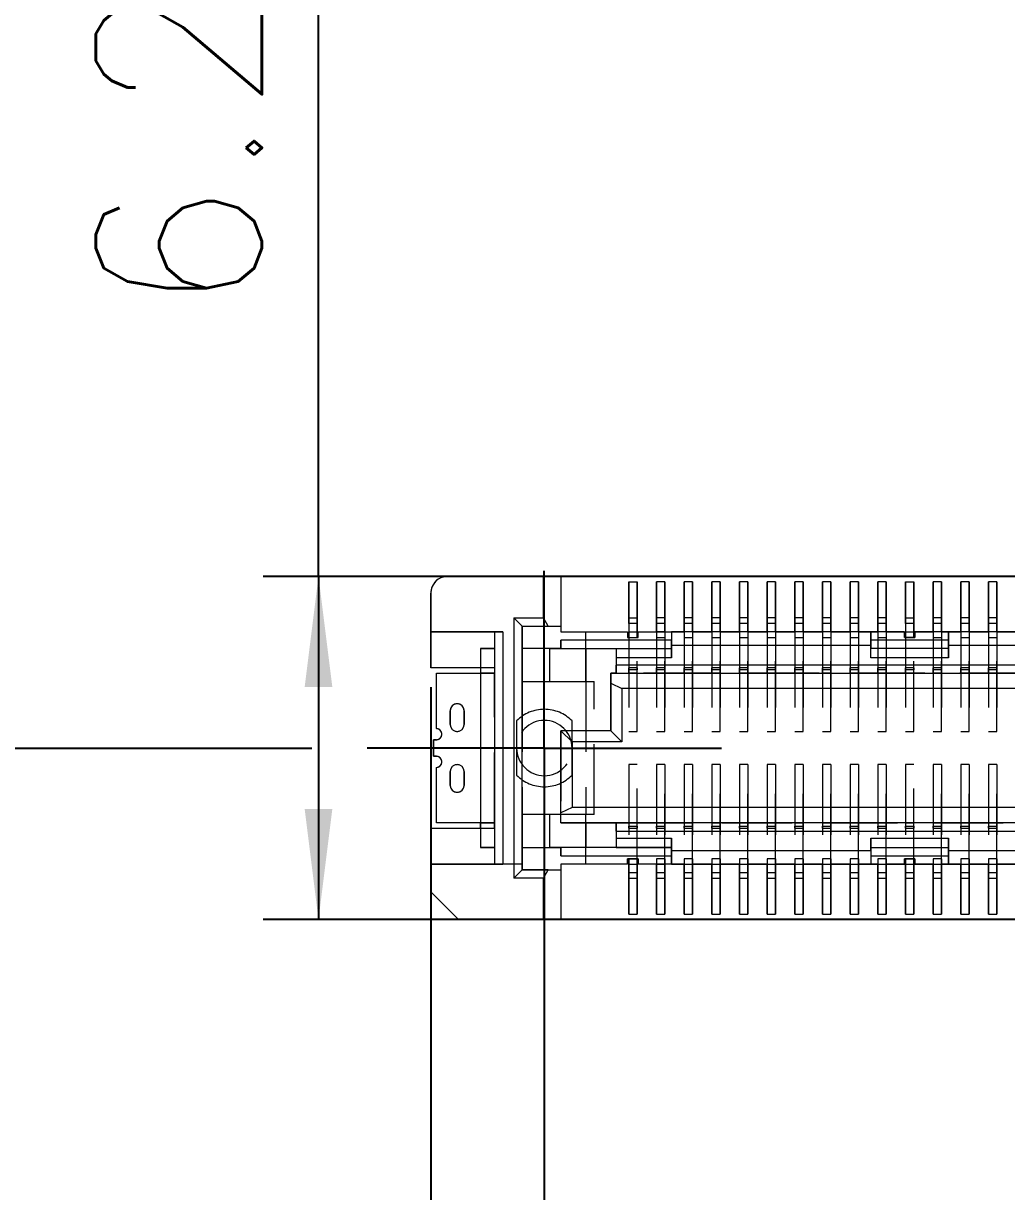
# Model space of a CAD drawing. Header units: millimetres. Extents: x 0 to 403, y 0 to 280.
# Drawn here: x 296.6 to 314.36, y 84.41 to 105.52 of the extents above; entities that cross this region are included whole.
import ezdxf

# ---------------------------------------------------------------- set-up
doc = ezdxf.new("R2010")
doc.units = ezdxf.units.MM
doc.linetypes.add('CENTER', pattern=[10.16, 6.35, -1.27, 1.27, -1.27])
doc.linetypes.add('HIDDEN', pattern=[1.905, 1.27, -0.635])
doc.layers.add('CL', color=2, linetype='CENTER')
doc.layers.add('DIM', color=1, linetype='Continuous')
doc.styles.add('SLDTEXTSTYLE0', font='romans__.ttf', dxfattribs={"width": 0.94})
doc.dimstyles.new('SLDDIMSTYLE1', dxfattribs={"dimtxt": 3, "dimasz": 2, "dimexe": 0, "dimexo": 0.0625, "dimgap": 0.75, "dimtad": 0, "dimtih": 1, "dimtoh": 1, "dimrnd": 1e-09, "dimzin": 12, "dimdsep": 46, "dimtxsty": 'SLDTEXTSTYLE0', "dimblk1": 'NONE', "dimblk2": 'NONE', "dimsah": 1, "dimcen": 0.09, "dimadec": 0, "dimazin": 3, "dimtfac": 1, "dimtofl": 0, "dimtmove": 0, "dimatfit": 3, "dimldrblk": 'NONE', "dimfxl": 1, "dimfrac": 2, "dimtolj": 1, "dimtzin": 12, "dimarcsym": 0})
doc.dimstyles.new('SLDDIMSTYLE7', dxfattribs={"dimtxt": 3, "dimasz": 2, "dimexe": 0, "dimexo": 0.0625, "dimgap": 0.75, "dimtad": 1, "dimrnd": 1e-09, "dimzin": 12, "dimdsep": 46, "dimtxsty": 'SLDTEXTSTYLE0', "dimsah": 1, "dimcen": 0.09, "dimadec": 0, "dimazin": 3, "dimtol": 1, "dimtp": 0.15, "dimtm": 0.15, "dimtfac": 1, "dimtofl": 0, "dimtmove": 0, "dimatfit": 3, "dimfxl": 1, "dimfrac": 2, "dimtolj": 1, "dimarcsym": 0})

# ---------------------------------------------------------------- blocks, each defined once
blk = doc.blocks.new('_D_52')
at = {"layer": 'DIM', "transparency": 16777216}
for p, q in [((249.112, 89.15), (244.112, 89.15)), ((249.112, 89.15), (254.112, 80.429)), ((254.112, 80.429), (302.013, 80.429))]:
    blk.add_line(p, q, dxfattribs=at)
at = {"layer": 'DIM', "transparency": 16777216, "insert": (241.22, 90.742), "char_height": 3, "attachment_point": 1, "style": 'SLDTEXTSTYLE0'}
blk.add_mtext('6', dxfattribs=at)
blk = doc.blocks.new('_NONE')
blk = doc.blocks.new('_D_54')
at = {"layer": 'DIM', "transparency": 16777216}
for p, q in [((249.112, 103.871), (244.112, 103.871)), ((249.112, 103.871), (254.112, 92.429)), ((254.112, 92.429), (301.813, 92.429))]:
    blk.add_line(p, q, dxfattribs=at)
at = {"layer": 'DIM', "transparency": 16777216, "insert": (238.329, 105.462), "char_height": 3, "attachment_point": 1, "style": 'SLDTEXTSTYLE0'}
blk.add_mtext('18', dxfattribs=at)
blk = doc.blocks.new('_D_56')
at = {"layer": 'DIM', "transparency": 16777216}
for p, q in [((303.963, 93.529), (303.963, 66.235)), ((365.763, 93.529), (365.763, 66.235)), ((365.763, 67.235), (303.963, 67.235))]:
    blk.add_line(p, q, dxfattribs=at)
for points in [[(303.963, 67.235), (305.963, 66.985), (305.963, 67.485)], [(365.763, 67.235), (363.763, 67.485), (363.763, 66.985)]]:
    blk.add_solid(points, dxfattribs=at)
at = {"layer": 'DIM', "transparency": 16777216, "char_height": 3, "attachment_point": 1, "style": 'SLDTEXTSTYLE0'}
for s, insert in [('61.80', (319.878, 71.256)), (' ±0.15', (332.924, 71.256))]:
    blk.add_mtext(s, dxfattribs=dict(at, insert=insert))
blk = doc.blocks.new('_D_57')
at = {"layer": 'DIM', "transparency": 16777216}
for p, q in [((301.934, 95.529), (301.934, 127.334)), ((362.731, 95.529), (300.934, 95.529)), ((301.934, 95.529), (301.934, 89.329)), ((362.963, 89.329), (300.934, 89.329))]:
    blk.add_line(p, q, dxfattribs=at)
for points in [[(301.934, 95.529), (301.684, 93.529), (302.184, 93.529)], [(301.934, 89.329), (302.184, 91.329), (301.684, 91.329)]]:
    blk.add_solid(points, dxfattribs=at)
at = {"layer": 'DIM', "transparency": 16777216, "char_height": 3, "attachment_point": 1, "rotation": 90, "style": 'SLDTEXTSTYLE0'}
for s, insert in [(' ±0.15', (297.913, 110.409)), ('6.20', (297.913, 100.255))]:
    blk.add_mtext(s, dxfattribs=dict(at, insert=insert))
blk = doc.blocks.new('SW_CENTERMARKSYMBOL_4')
at = {"layer": 'CL', "color": 0}
for p, q in [((0, 2.5), (0, 3.2)), ((0, 0), (0, 2.5)), ((-2.5, 0), (-3.2, 0)), ((0, 0), (-2.5, 0)), ((0, 0), (0, -2.5)), ((0, 0), (2.5, 0)), ((2.5, 0), (3.2, 0)), ((0, -2.5), (0, -13.008))]:
    blk.add_line(p, q, dxfattribs=at)

msp = doc.modelspace()

# ---------------------------------------------------------------- linework, layer by layer
at = {"color": 7, "linetype": 'Continuous', "lineweight": 0}
for p, q in [((304.263, 95.529), (305.996, 95.529)), ((305.996, 94.779), (305.996, 95.529)), ((305.996, 95.529), (306.313, 95.529)), ((306.313, 95.529), (306.313, 94.629)), ((307.538, 95.429), (307.688, 95.429)), ((307.538, 94.779), (307.538, 95.429)), ((307.688, 94.779), (307.688, 95.429)), ((308.188, 95.429), (308.038, 95.429)), ((308.038, 94.779), (308.038, 95.429)), ((308.188, 94.779), (308.188, 95.429)), ((308.688, 95.429), (308.538, 95.429)), ((308.538, 94.779), (308.538, 95.429)), ((308.688, 94.779), (308.688, 95.429)), ((309.188, 95.429), (309.038, 95.429)), ((309.038, 94.779), (309.038, 95.429)), ((309.188, 94.779), (309.188, 95.429)), ((309.688, 95.429), (309.538, 95.429)), ((309.538, 94.779), (309.538, 95.429)), ((309.688, 94.779), (309.688, 95.429)), ((310.188, 95.429), (310.038, 95.429)), ((310.038, 94.779), (310.038, 95.429)), ((310.188, 94.779), (310.188, 95.429)), ((310.688, 95.429), (310.538, 95.429)), ((310.538, 94.779), (310.538, 95.429)), ((310.688, 94.779), (310.688, 95.429)), ((311.188, 95.429), (311.038, 95.429)), ((311.038, 94.779), (311.038, 95.429)), ((311.188, 94.779), (311.188, 95.429)), ((311.688, 95.429), (311.538, 95.429)), ((311.538, 94.779), (311.538, 95.429)), ((311.688, 94.779), (311.688, 95.429)), ((312.188, 95.429), (312.038, 95.429)), ((312.038, 94.779), (312.038, 95.429)), ((312.188, 94.779), (312.188, 95.429)), ((312.538, 95.429), (312.688, 95.429)), ((312.538, 94.779), (312.538, 95.429)), ((312.688, 94.779), (312.688, 95.429)), ((313.188, 95.429), (313.038, 95.429)), ((313.038, 94.779), (313.038, 95.429)), ((313.188, 94.779), (313.188, 95.429)), ((313.688, 95.429), (313.538, 95.429)), ((313.538, 94.779), (313.538, 95.429)), ((313.688, 94.779), (313.688, 95.429)), ((314.188, 95.429), (314.038, 95.429)), ((314.038, 94.779), (314.038, 95.429)), ((314.188, 94.779), (314.188, 95.429)), ((303.963, 94.529), (303.963, 95.229)), ((305.463, 94.779), (305.996, 94.779)), ((305.463, 94.779), (305.463, 90.079)), ((305.613, 94.629), (305.463, 94.779)), ((305.613, 94.629), (306.082, 94.629)), ((305.613, 90.229), (305.613, 94.629)), ((306.082, 94.629), (305.996, 94.779)), ((306.082, 94.629), (306.313, 94.629)), ((306.313, 94.629), (306.313, 94.529)), ((307.538, 94.779), (307.688, 94.779)), ((307.538, 94.679), (307.538, 94.779)), ((307.688, 94.679), (307.538, 94.679)), ((307.538, 94.679), (307.538, 94.429)), ((307.688, 94.679), (307.688, 94.779)), ((307.688, 94.429), (307.688, 94.679)), ((308.188, 94.779), (308.038, 94.779)), ((308.038, 94.679), (308.038, 94.779)), ((308.188, 94.679), (308.038, 94.679)), ((308.038, 94.529), (308.038, 94.679)), ((308.188, 94.679), (308.188, 94.779)), ((308.188, 94.529), (308.188, 94.679)), ((308.688, 94.779), (308.538, 94.779)), ((308.538, 94.679), (308.538, 94.779)), ((308.688, 94.679), (308.538, 94.679)), ((308.538, 94.529), (308.538, 94.679)), ((308.688, 94.679), (308.688, 94.779)), ((308.688, 94.529), (308.688, 94.679)), ((309.188, 94.779), (309.038, 94.779)), ((309.038, 94.679), (309.038, 94.779)), ((309.188, 94.679), (309.038, 94.679)), ((309.038, 94.529), (309.038, 94.679)), ((309.188, 94.679), (309.188, 94.779)), ((309.188, 94.529), (309.188, 94.679)), ((309.688, 94.779), (309.538, 94.779)), ((309.538, 94.679), (309.538, 94.779)), ((309.688, 94.679), (309.538, 94.679)), ((309.538, 94.529), (309.538, 94.679)), ((309.688, 94.679), (309.688, 94.779)), ((309.688, 94.529), (309.688, 94.679)), ((310.188, 94.779), (310.038, 94.779)), ((310.038, 94.679), (310.038, 94.779)), ((310.188, 94.679), (310.038, 94.679)), ((310.038, 94.529), (310.038, 94.679)), ((310.188, 94.679), (310.188, 94.779)), ((310.188, 94.529), (310.188, 94.679)), ((310.688, 94.779), (310.538, 94.779)), ((310.538, 94.679), (310.538, 94.779)), ((310.688, 94.679), (310.538, 94.679)), ((310.538, 94.529), (310.538, 94.679)), ((310.688, 94.679), (310.688, 94.779)), ((310.688, 94.529), (310.688, 94.679)), ((311.188, 94.779), (311.038, 94.779)), ((311.038, 94.679), (311.038, 94.779)), ((311.188, 94.679), (311.038, 94.679)), ((311.038, 94.529), (311.038, 94.679)), ((311.188, 94.679), (311.188, 94.779)), ((311.188, 94.529), (311.188, 94.679)), ((311.688, 94.779), (311.538, 94.779)), ((311.538, 94.679), (311.538, 94.779)), ((311.688, 94.679), (311.538, 94.679)), ((311.538, 94.529), (311.538, 94.679)), ((311.688, 94.679), (311.688, 94.779)), ((311.688, 94.529), (311.688, 94.679)), ((312.188, 94.779), (312.038, 94.779)), ((312.038, 94.679), (312.038, 94.779)), ((312.188, 94.679), (312.038, 94.679)), ((312.038, 94.529), (312.038, 94.679)), ((312.188, 94.679), (312.188, 94.779)), ((312.188, 94.529), (312.188, 94.679)), ((312.538, 94.779), (312.688, 94.779)), ((312.538, 94.679), (312.538, 94.779)), ((312.688, 94.679), (312.538, 94.679)), ((312.538, 94.679), (312.538, 94.429)), ((312.688, 94.679), (312.688, 94.779)), ((312.688, 94.429), (312.688, 94.679)), ((313.188, 94.779), (313.038, 94.779)), ((313.038, 94.679), (313.038, 94.779)), ((313.188, 94.679), (313.038, 94.679)), ((313.038, 94.529), (313.038, 94.679)), ((313.188, 94.679), (313.188, 94.779)), ((313.188, 94.529), (313.188, 94.679)), ((313.688, 94.779), (313.538, 94.779)), ((313.538, 94.679), (313.538, 94.779)), ((313.688, 94.679), (313.538, 94.679)), ((313.538, 94.529), (313.538, 94.679)), ((313.688, 94.679), (313.688, 94.779)), ((313.688, 94.529), (313.688, 94.679)), ((314.188, 94.779), (314.038, 94.779)), ((314.038, 94.679), (314.038, 94.779)), ((314.188, 94.679), (314.038, 94.679)), ((314.038, 94.529), (314.038, 94.679)), ((314.188, 94.679), (314.188, 94.779)), ((314.188, 94.529), (314.188, 94.679)), ((303.963, 94.529), (305.263, 94.529)), ((303.963, 93.879), (303.963, 94.529)), ((305.113, 94.529), (305.113, 90.329)), ((305.263, 94.529), (305.263, 90.329)), ((306.313, 94.529), (307.518, 94.529)), ((308.313, 94.379), (306.313, 94.379)), ((306.313, 94.379), (306.313, 94.229)), ((307.518, 94.529), (307.518, 94.429)), ((307.518, 94.429), (307.708, 94.429)), ((307.708, 94.429), (307.708, 94.529)), ((307.708, 94.529), (308.313, 94.529)), ((308.313, 94.529), (308.313, 94.379)), ((311.913, 94.529), (308.313, 94.529)), ((308.313, 94.229), (308.313, 94.379)), ((311.913, 94.529), (311.913, 94.379)), ((312.518, 94.529), (311.913, 94.529)), ((313.313, 94.379), (311.913, 94.379)), ((311.913, 94.379), (311.913, 94.229)), ((312.518, 94.429), (312.518, 94.529)), ((312.708, 94.429), (312.518, 94.429)), ((313.313, 94.529), (312.708, 94.529)), ((312.708, 94.529), (312.708, 94.429)), ((313.313, 94.379), (313.313, 94.529)), ((316.913, 94.529), (313.313, 94.529)), ((313.313, 94.229), (313.313, 94.379)), ((304.863, 94.229), (305.113, 94.229)), ((304.863, 94.229), (304.863, 90.629)), ((306.313, 94.229), (305.613, 94.229)), ((306.113, 93.629), (306.113, 94.229)), ((306.313, 94.229), (308.313, 94.229)), ((306.763, 94.229), (306.763, 92.739)), ((307.313, 94.229), (307.313, 94.059)), ((311.913, 94.279), (308.313, 94.279)), ((308.313, 94.059), (308.313, 94.229)), ((313.313, 94.229), (311.913, 94.229)), ((311.913, 94.059), (311.913, 94.229)), ((316.913, 94.279), (313.313, 94.279)), ((313.313, 94.059), (313.313, 94.229)), ((308.313, 94.059), (307.313, 94.059)), ((307.313, 94.059), (307.313, 93.929)), ((313.313, 94.059), (311.913, 94.059)), ((304.863, 93.879), (303.963, 93.879)), ((304.063, 92.779), (304.063, 93.779)), ((304.063, 93.779), (304.863, 93.779)), ((307.213, 93.779), (307.213, 93.603)), ((307.213, 93.779), (362.513, 93.779)), ((362.413, 93.929), (307.313, 93.929)), ((307.313, 93.929), (307.313, 93.779)), ((307.688, 93.877), (307.538, 93.877)), ((307.538, 93.841), (307.538, 93.877)), ((307.538, 93.779), (307.538, 93.841)), ((307.688, 93.841), (307.538, 93.841)), ((307.688, 93.877), (307.688, 93.841)), ((307.688, 93.779), (307.688, 93.841)), ((308.188, 93.877), (308.038, 93.877)), ((308.038, 93.841), (308.038, 93.877)), ((308.038, 93.779), (308.038, 93.841)), ((308.188, 93.841), (308.038, 93.841)), ((308.188, 93.877), (308.188, 93.841)), ((308.188, 93.779), (308.188, 93.841)), ((308.688, 93.877), (308.538, 93.877)), ((308.538, 93.841), (308.538, 93.877)), ((308.538, 93.779), (308.538, 93.841)), ((308.688, 93.841), (308.538, 93.841)), ((308.688, 93.877), (308.688, 93.841)), ((308.688, 93.779), (308.688, 93.841)), ((309.188, 93.877), (309.038, 93.877)), ((309.038, 93.841), (309.038, 93.877)), ((309.038, 93.779), (309.038, 93.841)), ((309.188, 93.841), (309.038, 93.841)), ((309.188, 93.877), (309.188, 93.841)), ((309.188, 93.779), (309.188, 93.841)), ((309.688, 93.877), (309.538, 93.877)), ((309.538, 93.841), (309.538, 93.877)), ((309.538, 93.779), (309.538, 93.841)), ((309.688, 93.841), (309.538, 93.841)), ((309.688, 93.877), (309.688, 93.841)), ((309.688, 93.779), (309.688, 93.841)), ((310.188, 93.877), (310.038, 93.877)), ((310.038, 93.841), (310.038, 93.877)), ((310.038, 93.779), (310.038, 93.841)), ((310.188, 93.841), (310.038, 93.841)), ((310.188, 93.877), (310.188, 93.841)), ((310.188, 93.779), (310.188, 93.841)), ((310.688, 93.877), (310.538, 93.877)), ((310.538, 93.841), (310.538, 93.877)), ((310.538, 93.779), (310.538, 93.841)), ((310.688, 93.841), (310.538, 93.841)), ((310.688, 93.877), (310.688, 93.841)), ((310.688, 93.779), (310.688, 93.841)), ((311.188, 93.877), (311.038, 93.877)), ((311.038, 93.841), (311.038, 93.877)), ((311.038, 93.779), (311.038, 93.841)), ((311.188, 93.841), (311.038, 93.841)), ((311.188, 93.877), (311.188, 93.841)), ((311.188, 93.779), (311.188, 93.841)), ((311.688, 93.877), (311.538, 93.877)), ((311.538, 93.841), (311.538, 93.877)), ((311.538, 93.779), (311.538, 93.841)), ((311.688, 93.841), (311.538, 93.841)), ((311.688, 93.877), (311.688, 93.841)), ((311.688, 93.779), (311.688, 93.841)), ((312.188, 93.877), (312.038, 93.877)), ((312.038, 93.841), (312.038, 93.877)), ((312.038, 93.779), (312.038, 93.841)), ((312.188, 93.841), (312.038, 93.841)), ((312.188, 93.877), (312.188, 93.841)), ((312.188, 93.779), (312.188, 93.841)), ((312.688, 93.877), (312.538, 93.877)), ((312.538, 93.841), (312.538, 93.877)), ((312.538, 93.779), (312.538, 93.841)), ((312.688, 93.841), (312.538, 93.841)), ((312.688, 93.877), (312.688, 93.841)), ((312.688, 93.779), (312.688, 93.841)), ((313.188, 93.877), (313.038, 93.877)), ((313.038, 93.841), (313.038, 93.877)), ((313.038, 93.779), (313.038, 93.841)), ((313.188, 93.841), (313.038, 93.841)), ((313.188, 93.877), (313.188, 93.841)), ((313.188, 93.779), (313.188, 93.841)), ((313.688, 93.877), (313.538, 93.877)), ((313.538, 93.841), (313.538, 93.877)), ((313.538, 93.779), (313.538, 93.841)), ((313.688, 93.841), (313.538, 93.841)), ((313.688, 93.877), (313.688, 93.841)), ((313.688, 93.779), (313.688, 93.841)), ((314.188, 93.877), (314.038, 93.877)), ((314.038, 93.841), (314.038, 93.877)), ((314.038, 93.779), (314.038, 93.841)), ((314.188, 93.841), (314.038, 93.841)), ((314.188, 93.877), (314.188, 93.841)), ((314.188, 93.779), (314.188, 93.841)), ((305.613, 93.629), (306.113, 93.629)), ((307.213, 93.603), (307.413, 93.505)), ((307.213, 93.603), (307.213, 92.739)), ((307.413, 93.505), (307.413, 92.539)), ((362.313, 93.505), (307.413, 93.505)), ((304.313, 93.104), (304.313, 92.854)), ((304.563, 92.854), (304.563, 93.104)), ((306.313, 92.739), (306.513, 92.539)), ((307.213, 92.739), (306.313, 92.739)), ((306.313, 91.256), (306.313, 92.739)), ((307.413, 92.539), (307.213, 92.739)), ((304.013, 92.279), (304.013, 92.579)), ((304.013, 92.579), (304.063, 92.579)), ((306.513, 92.539), (306.513, 91.354)), ((307.413, 92.539), (306.513, 92.539)), ((304.063, 92.279), (304.013, 92.279)), ((304.063, 91.079), (304.063, 92.079)), ((304.313, 92.004), (304.313, 91.754)), ((304.563, 91.754), (304.563, 92.004)), ((306.113, 91.229), (305.613, 91.229)), ((306.113, 90.629), (306.113, 91.229)), ((306.513, 91.354), (306.313, 91.256)), ((306.313, 91.079), (306.313, 91.256)), ((363.213, 91.354), (306.513, 91.354)), ((304.863, 91.079), (304.063, 91.079)), ((363.413, 91.079), (306.313, 91.079)), ((306.763, 91.079), (306.763, 90.629)), ((307.313, 91.079), (307.313, 90.929)), ((307.538, 91.079), (307.538, 91.018)), ((307.538, 91.018), (307.688, 91.018)), ((307.538, 90.981), (307.538, 91.018)), ((307.538, 90.981), (307.688, 90.981)), ((307.688, 91.018), (307.688, 91.079)), ((307.688, 91.018), (307.688, 90.981)), ((308.038, 91.079), (308.038, 91.018)), ((308.038, 91.018), (308.188, 91.018)), ((308.038, 90.981), (308.038, 91.018)), ((308.038, 90.981), (308.188, 90.981)), ((308.188, 91.018), (308.188, 91.079)), ((308.188, 91.018), (308.188, 90.981)), ((308.538, 91.079), (308.538, 91.018)), ((308.538, 91.018), (308.688, 91.018)), ((308.538, 90.981), (308.538, 91.018)), ((308.538, 90.981), (308.688, 90.981)), ((308.688, 91.018), (308.688, 91.079)), ((308.688, 91.018), (308.688, 90.981)), ((309.038, 91.079), (309.038, 91.018)), ((309.038, 91.018), (309.188, 91.018)), ((309.038, 90.981), (309.038, 91.018)), ((309.038, 90.981), (309.188, 90.981)), ((309.188, 91.018), (309.188, 91.079)), ((309.188, 91.018), (309.188, 90.981)), ((309.538, 91.079), (309.538, 91.018)), ((309.538, 91.018), (309.688, 91.018)), ((309.538, 90.981), (309.538, 91.018)), ((309.538, 90.981), (309.688, 90.981)), ((309.688, 91.018), (309.688, 91.079)), ((309.688, 91.018), (309.688, 90.981)), ((310.038, 91.079), (310.038, 91.018)), ((310.038, 91.018), (310.188, 91.018)), ((310.038, 90.981), (310.038, 91.018)), ((310.038, 90.981), (310.188, 90.981)), ((310.188, 91.018), (310.188, 91.079)), ((310.188, 91.018), (310.188, 90.981)), ((310.538, 91.079), (310.538, 91.018)), ((310.538, 91.018), (310.688, 91.018)), ((310.538, 90.981), (310.538, 91.018)), ((310.538, 90.981), (310.688, 90.981)), ((310.688, 91.018), (310.688, 91.079)), ((310.688, 91.018), (310.688, 90.981)), ((311.038, 91.079), (311.038, 91.018)), ((311.038, 91.018), (311.188, 91.018)), ((311.038, 90.981), (311.038, 91.018)), ((311.038, 90.981), (311.188, 90.981)), ((311.188, 91.018), (311.188, 91.079)), ((311.188, 91.018), (311.188, 90.981)), ((311.538, 91.079), (311.538, 91.018)), ((311.538, 91.018), (311.688, 91.018)), ((311.538, 90.981), (311.538, 91.018)), ((311.538, 90.981), (311.688, 90.981)), ((311.688, 91.018), (311.688, 91.079)), ((311.688, 91.018), (311.688, 90.981)), ((312.038, 91.079), (312.038, 91.018)), ((312.038, 91.018), (312.188, 91.018)), ((312.038, 90.981), (312.038, 91.018)), ((312.038, 90.981), (312.188, 90.981)), ((312.188, 91.018), (312.188, 91.079)), ((312.188, 91.018), (312.188, 90.981)), ((312.538, 91.079), (312.538, 91.018)), ((312.538, 91.018), (312.688, 91.018)), ((312.538, 90.981), (312.538, 91.018)), ((312.538, 90.981), (312.688, 90.981)), ((312.688, 91.018), (312.688, 91.079)), ((312.688, 91.018), (312.688, 90.981)), ((313.038, 91.079), (313.038, 91.018)), ((313.038, 91.018), (313.188, 91.018)), ((313.038, 90.981), (313.038, 91.018)), ((313.038, 90.981), (313.188, 90.981)), ((313.188, 91.018), (313.188, 91.079)), ((313.188, 91.018), (313.188, 90.981)), ((313.538, 91.079), (313.538, 91.018)), ((313.538, 91.018), (313.688, 91.018)), ((313.538, 90.981), (313.538, 91.018)), ((313.538, 90.981), (313.688, 90.981)), ((313.688, 91.018), (313.688, 91.079)), ((313.688, 91.018), (313.688, 90.981)), ((314.038, 91.079), (314.038, 91.018)), ((314.038, 91.018), (314.188, 91.018)), ((314.038, 90.981), (314.038, 91.018)), ((314.038, 90.981), (314.188, 90.981)), ((314.188, 91.018), (314.188, 91.079)), ((314.188, 91.018), (314.188, 90.981)), ((303.963, 90.979), (304.863, 90.979)), ((303.963, 90.329), (303.963, 90.979)), ((307.313, 90.929), (362.413, 90.929)), ((307.313, 90.929), (307.313, 90.799)), ((307.313, 90.799), (308.313, 90.799)), ((307.313, 90.799), (307.313, 90.629)), ((308.313, 90.629), (308.313, 90.799)), ((311.913, 90.799), (313.313, 90.799)), ((311.913, 90.799), (311.913, 90.629)), ((313.313, 90.629), (313.313, 90.799)), ((305.113, 90.629), (304.863, 90.629)), ((305.613, 90.629), (306.313, 90.629)), ((306.313, 90.629), (306.313, 90.479)), ((308.313, 90.629), (306.313, 90.629)), ((308.313, 90.479), (308.313, 90.629)), ((308.313, 90.579), (311.913, 90.579)), ((311.913, 90.629), (313.313, 90.629)), ((311.913, 90.629), (311.913, 90.479)), ((313.313, 90.479), (313.313, 90.629)), ((313.313, 90.579), (316.913, 90.579)), ((306.313, 90.479), (308.313, 90.479)), ((307.518, 90.429), (307.708, 90.429)), ((307.518, 90.329), (307.518, 90.429)), ((307.538, 90.179), (307.538, 90.429)), ((307.688, 90.179), (307.688, 90.429)), ((307.708, 90.429), (307.708, 90.329)), ((308.313, 90.329), (308.313, 90.479)), ((311.913, 90.479), (313.313, 90.479)), ((311.913, 90.479), (311.913, 90.329)), ((312.518, 90.429), (312.708, 90.429)), ((312.518, 90.329), (312.518, 90.429)), ((312.538, 90.179), (312.538, 90.429)), ((312.688, 90.179), (312.688, 90.429)), ((312.708, 90.429), (312.708, 90.329)), ((313.313, 90.329), (313.313, 90.479)), ((303.963, 89.829), (303.963, 90.329)), ((305.263, 90.329), (303.963, 90.329)), ((305.463, 90.079), (305.613, 90.229)), ((306.082, 90.229), (305.613, 90.229)), ((305.996, 90.079), (306.082, 90.229)), ((306.082, 90.229), (306.313, 90.229)), ((307.518, 90.329), (306.313, 90.329)), ((306.313, 90.329), (306.313, 90.229)), ((306.313, 90.229), (306.313, 89.329)), ((307.538, 90.179), (307.688, 90.179)), ((307.538, 90.079), (307.538, 90.179)), ((307.688, 90.079), (307.688, 90.179)), ((308.313, 90.329), (307.708, 90.329)), ((308.038, 90.179), (308.038, 90.329)), ((308.038, 90.179), (308.188, 90.179)), ((308.038, 90.079), (308.038, 90.179)), ((308.188, 90.179), (308.188, 90.329)), ((308.188, 90.079), (308.188, 90.179)), ((308.313, 90.329), (311.913, 90.329)), ((308.538, 90.179), (308.538, 90.329)), ((308.538, 90.179), (308.688, 90.179)), ((308.538, 90.079), (308.538, 90.179)), ((308.688, 90.179), (308.688, 90.329)), ((308.688, 90.079), (308.688, 90.179)), ((309.038, 90.179), (309.038, 90.329)), ((309.038, 90.179), (309.188, 90.179)), ((309.038, 90.079), (309.038, 90.179)), ((309.188, 90.179), (309.188, 90.329)), ((309.188, 90.079), (309.188, 90.179)), ((309.538, 90.179), (309.538, 90.329)), ((309.538, 90.179), (309.688, 90.179)), ((309.538, 90.079), (309.538, 90.179)), ((309.688, 90.179), (309.688, 90.329)), ((309.688, 90.079), (309.688, 90.179)), ((310.038, 90.179), (310.038, 90.329)), ((310.038, 90.179), (310.188, 90.179)), ((310.038, 90.079), (310.038, 90.179)), ((310.188, 90.179), (310.188, 90.329)), ((310.188, 90.079), (310.188, 90.179)), ((310.538, 90.179), (310.538, 90.329)), ((310.538, 90.179), (310.688, 90.179)), ((310.538, 90.079), (310.538, 90.179)), ((310.688, 90.179), (310.688, 90.329)), ((310.688, 90.079), (310.688, 90.179)), ((311.038, 90.179), (311.038, 90.329)), ((311.038, 90.179), (311.188, 90.179)), ((311.038, 90.079), (311.038, 90.179)), ((311.188, 90.179), (311.188, 90.329)), ((311.188, 90.079), (311.188, 90.179)), ((311.538, 90.179), (311.538, 90.329)), ((311.538, 90.179), (311.688, 90.179)), ((311.538, 90.079), (311.538, 90.179)), ((311.688, 90.179), (311.688, 90.329)), ((311.688, 90.079), (311.688, 90.179)), ((311.913, 90.329), (312.518, 90.329)), ((312.038, 90.179), (312.038, 90.329)), ((312.038, 90.179), (312.188, 90.179)), ((312.038, 90.079), (312.038, 90.179)), ((312.188, 90.179), (312.188, 90.329)), ((312.188, 90.079), (312.188, 90.179)), ((312.538, 90.179), (312.688, 90.179)), ((312.538, 90.079), (312.538, 90.179)), ((312.688, 90.079), (312.688, 90.179)), ((312.708, 90.329), (313.313, 90.329)), ((313.038, 90.179), (313.038, 90.329)), ((313.038, 90.179), (313.188, 90.179)), ((313.038, 90.079), (313.038, 90.179)), ((313.188, 90.179), (313.188, 90.329)), ((313.188, 90.079), (313.188, 90.179)), ((313.313, 90.329), (316.913, 90.329)), ((313.538, 90.179), (313.538, 90.329)), ((313.538, 90.179), (313.688, 90.179)), ((313.538, 90.079), (313.538, 90.179)), ((313.688, 90.179), (313.688, 90.329)), ((313.688, 90.079), (313.688, 90.179)), ((314.038, 90.179), (314.038, 90.329)), ((314.038, 90.179), (314.188, 90.179)), ((314.038, 90.079), (314.038, 90.179)), ((314.188, 90.179), (314.188, 90.329)), ((314.188, 90.079), (314.188, 90.179)), ((305.996, 90.079), (305.463, 90.079)), ((305.996, 89.329), (305.996, 90.079)), ((307.538, 90.079), (307.688, 90.079)), ((307.538, 89.429), (307.538, 90.079)), ((307.688, 89.429), (307.688, 90.079)), ((308.038, 90.079), (308.188, 90.079)), ((308.038, 89.429), (308.038, 90.079)), ((308.188, 89.429), (308.188, 90.079)), ((308.538, 90.079), (308.688, 90.079)), ((308.538, 89.429), (308.538, 90.079)), ((308.688, 89.429), (308.688, 90.079)), ((309.038, 90.079), (309.188, 90.079)), ((309.038, 89.429), (309.038, 90.079)), ((309.188, 89.429), (309.188, 90.079)), ((309.538, 90.079), (309.688, 90.079)), ((309.538, 89.429), (309.538, 90.079)), ((309.688, 89.429), (309.688, 90.079)), ((310.038, 90.079), (310.188, 90.079)), ((310.038, 89.429), (310.038, 90.079)), ((310.188, 89.429), (310.188, 90.079)), ((310.538, 90.079), (310.688, 90.079)), ((310.538, 89.429), (310.538, 90.079)), ((310.688, 89.429), (310.688, 90.079)), ((311.038, 90.079), (311.188, 90.079)), ((311.038, 89.429), (311.038, 90.079)), ((311.188, 89.429), (311.188, 90.079)), ((311.538, 90.079), (311.688, 90.079)), ((311.538, 89.429), (311.538, 90.079)), ((311.688, 89.429), (311.688, 90.079)), ((312.038, 90.079), (312.188, 90.079)), ((312.038, 89.429), (312.038, 90.079)), ((312.188, 89.429), (312.188, 90.079)), ((312.538, 90.079), (312.688, 90.079)), ((312.538, 89.429), (312.538, 90.079)), ((312.688, 89.429), (312.688, 90.079)), ((313.038, 90.079), (313.188, 90.079)), ((313.038, 89.429), (313.038, 90.079)), ((313.188, 89.429), (313.188, 90.079)), ((313.538, 90.079), (313.688, 90.079)), ((313.538, 89.429), (313.538, 90.079)), ((313.688, 89.429), (313.688, 90.079)), ((314.038, 90.079), (314.188, 90.079)), ((314.038, 89.429), (314.038, 90.079)), ((314.188, 89.429), (314.188, 90.079)), ((304.463, 89.329), (303.963, 89.829)), ((305.996, 89.329), (304.463, 89.329)), ((306.313, 89.329), (305.996, 89.329)), ((307.538, 89.429), (307.688, 89.429)), ((308.038, 89.429), (308.188, 89.429)), ((308.538, 89.429), (308.688, 89.429)), ((309.038, 89.429), (309.188, 89.429)), ((309.538, 89.429), (309.688, 89.429)), ((310.038, 89.429), (310.188, 89.429)), ((310.538, 89.429), (310.688, 89.429)), ((311.038, 89.429), (311.188, 89.429)), ((311.538, 89.429), (311.688, 89.429)), ((312.038, 89.429), (312.188, 89.429)), ((312.538, 89.429), (312.688, 89.429)), ((313.038, 89.429), (313.188, 89.429)), ((313.538, 89.429), (313.688, 89.429)), ((314.038, 89.429), (314.188, 89.429))]:
    msp.add_line(p, q, dxfattribs=at)
at = {"color": 7, "linetype": 'HIDDEN', "lineweight": 0}
for p, q in [((304.263, 95.529), (306.313, 95.529)), ((306.313, 95.529), (306.313, 94.529)), ((307.538, 95.429), (307.688, 95.429)), ((307.538, 95.429), (307.538, 94.529)), ((307.688, 95.429), (307.688, 94.529)), ((308.188, 95.429), (308.038, 95.429)), ((308.038, 95.429), (308.038, 94.529)), ((308.188, 95.429), (308.188, 94.529)), ((308.688, 95.429), (308.538, 95.429)), ((308.538, 95.429), (308.538, 94.529)), ((308.688, 95.429), (308.688, 94.529)), ((309.188, 95.429), (309.038, 95.429)), ((309.038, 95.429), (309.038, 94.529)), ((309.188, 95.429), (309.188, 94.529)), ((309.688, 95.429), (309.538, 95.429)), ((309.538, 95.429), (309.538, 94.529)), ((309.688, 95.429), (309.688, 94.529)), ((310.188, 95.429), (310.038, 95.429)), ((310.038, 95.429), (310.038, 94.529)), ((310.188, 95.429), (310.188, 94.529)), ((310.688, 95.429), (310.538, 95.429)), ((310.538, 95.429), (310.538, 94.529)), ((310.688, 95.429), (310.688, 94.529)), ((311.188, 95.429), (311.038, 95.429)), ((311.038, 95.429), (311.038, 94.529)), ((311.188, 95.429), (311.188, 94.529)), ((311.688, 95.429), (311.538, 95.429)), ((311.538, 95.429), (311.538, 94.529)), ((311.688, 95.429), (311.688, 94.529)), ((312.188, 95.429), (312.038, 95.429)), ((312.038, 95.429), (312.038, 94.529)), ((312.188, 95.429), (312.188, 94.529)), ((312.538, 95.429), (312.688, 95.429)), ((312.538, 95.429), (312.538, 94.529)), ((312.688, 95.429), (312.688, 94.529)), ((313.188, 95.429), (313.038, 95.429)), ((313.038, 95.429), (313.038, 94.529)), ((313.188, 95.429), (313.188, 94.529)), ((313.688, 95.429), (313.538, 95.429)), ((313.538, 95.429), (313.538, 94.529)), ((313.688, 95.429), (313.688, 94.529)), ((314.188, 95.429), (314.038, 95.429)), ((314.038, 95.429), (314.038, 94.529)), ((314.188, 95.429), (314.188, 94.529)), ((303.963, 95.229), (303.963, 94.529)), ((305.613, 94.629), (306.313, 94.629)), ((305.613, 94.629), (305.613, 94.229)), ((307.688, 94.679), (307.538, 94.679)), ((312.688, 94.679), (312.538, 94.679)), ((305.113, 94.529), (303.963, 94.529)), ((303.963, 94.529), (303.963, 93.879)), ((303.963, 94.529), (305.613, 94.529)), ((305.263, 94.529), (305.113, 94.529)), ((305.113, 94.529), (305.113, 94.229)), ((305.613, 94.529), (305.613, 94.229)), ((306.313, 94.529), (306.763, 94.529)), ((306.313, 94.229), (306.313, 94.379)), ((306.763, 93.629), (306.763, 94.529)), ((306.763, 94.529), (307.518, 94.529)), ((307.518, 94.529), (307.518, 94.429)), ((307.518, 94.429), (307.538, 94.429)), ((307.538, 94.529), (307.538, 94.429)), ((307.538, 94.529), (307.688, 94.529)), ((307.538, 94.429), (307.688, 94.429)), ((307.538, 94.429), (307.538, 92.729)), ((307.688, 94.529), (307.688, 94.429)), ((307.688, 92.729), (307.688, 94.429)), ((307.688, 94.429), (307.708, 94.429)), ((307.708, 94.429), (307.708, 94.529)), ((307.708, 94.529), (308.038, 94.529)), ((308.188, 94.529), (308.038, 94.529)), ((308.038, 94.529), (308.038, 92.729)), ((308.038, 94.529), (308.038, 94.429)), ((308.038, 94.429), (308.038, 92.729)), ((308.038, 94.429), (308.188, 94.429)), ((308.188, 92.729), (308.188, 94.529)), ((308.188, 94.529), (308.538, 94.529)), ((308.188, 94.529), (308.188, 94.429)), ((308.188, 94.429), (308.188, 92.729)), ((308.313, 94.529), (308.313, 94.279)), ((308.688, 94.529), (308.538, 94.529)), ((308.538, 94.529), (308.538, 92.729)), ((308.538, 94.529), (308.538, 94.429)), ((308.538, 94.429), (308.538, 92.729)), ((308.538, 94.429), (308.688, 94.429)), ((308.688, 92.729), (308.688, 94.529)), ((308.688, 94.529), (309.038, 94.529)), ((308.688, 94.529), (308.688, 94.429)), ((308.688, 94.429), (308.688, 92.729)), ((309.188, 94.529), (309.038, 94.529)), ((309.038, 94.529), (309.038, 92.729)), ((309.038, 94.529), (309.038, 94.429)), ((309.038, 94.429), (309.038, 92.729)), ((309.038, 94.429), (309.188, 94.429)), ((309.188, 92.729), (309.188, 94.529)), ((309.188, 94.529), (309.538, 94.529)), ((309.188, 94.529), (309.188, 94.429)), ((309.188, 94.429), (309.188, 92.729)), ((309.688, 94.529), (309.538, 94.529)), ((309.538, 94.529), (309.538, 92.729)), ((309.538, 94.529), (309.538, 94.429)), ((309.538, 94.429), (309.538, 92.729)), ((309.538, 94.429), (309.688, 94.429)), ((309.688, 92.729), (309.688, 94.529)), ((309.688, 94.529), (310.038, 94.529)), ((309.688, 94.529), (309.688, 94.429)), ((309.688, 94.429), (309.688, 92.729)), ((310.188, 94.529), (310.038, 94.529)), ((310.038, 94.529), (310.038, 92.729)), ((310.038, 94.529), (310.038, 94.429)), ((310.038, 94.429), (310.038, 92.729)), ((310.038, 94.429), (310.188, 94.429)), ((310.188, 92.729), (310.188, 94.529)), ((310.188, 94.529), (310.538, 94.529)), ((310.188, 94.529), (310.188, 94.429)), ((310.188, 94.429), (310.188, 92.729)), ((310.688, 94.529), (310.538, 94.529)), ((310.538, 94.529), (310.538, 92.729)), ((310.538, 94.529), (310.538, 94.429)), ((310.538, 94.429), (310.538, 92.729)), ((310.538, 94.429), (310.688, 94.429)), ((310.688, 92.729), (310.688, 94.529)), ((310.688, 94.529), (311.038, 94.529)), ((310.688, 94.529), (310.688, 94.429)), ((310.688, 94.429), (310.688, 92.729)), ((311.188, 94.529), (311.038, 94.529)), ((311.038, 94.529), (311.038, 92.729)), ((311.038, 94.529), (311.038, 94.429)), ((311.038, 94.429), (311.038, 92.729)), ((311.038, 94.429), (311.188, 94.429)), ((311.188, 92.729), (311.188, 94.529)), ((311.188, 94.529), (311.538, 94.529)), ((311.188, 94.529), (311.188, 94.429)), ((311.188, 94.429), (311.188, 92.729)), ((311.688, 94.529), (311.538, 94.529)), ((311.538, 94.529), (311.538, 92.729)), ((311.538, 94.529), (311.538, 94.429)), ((311.538, 94.429), (311.538, 92.729)), ((311.538, 94.429), (311.688, 94.429)), ((311.688, 92.729), (311.688, 94.529)), ((311.688, 94.529), (312.038, 94.529)), ((311.688, 94.529), (311.688, 94.429)), ((311.688, 94.429), (311.688, 92.729)), ((311.913, 94.279), (311.913, 94.529)), ((312.188, 94.529), (312.038, 94.529)), ((312.038, 94.529), (312.038, 92.729)), ((312.038, 94.529), (312.038, 94.429)), ((312.038, 94.429), (312.038, 92.729)), ((312.038, 94.429), (312.188, 94.429)), ((312.188, 92.729), (312.188, 94.529)), ((312.188, 94.529), (312.518, 94.529)), ((312.188, 94.529), (312.188, 94.429)), ((312.188, 94.429), (312.188, 92.729)), ((312.518, 94.529), (312.518, 94.429)), ((312.518, 94.429), (312.538, 94.429)), ((312.538, 94.529), (312.538, 94.429)), ((312.538, 94.529), (312.688, 94.529)), ((312.538, 94.429), (312.688, 94.429)), ((312.538, 94.429), (312.538, 92.729)), ((312.688, 94.529), (312.688, 94.429)), ((312.688, 92.729), (312.688, 94.429)), ((312.688, 94.429), (312.708, 94.429)), ((312.708, 94.429), (312.708, 94.529)), ((312.708, 94.529), (313.038, 94.529)), ((313.188, 94.529), (313.038, 94.529)), ((313.038, 94.529), (313.038, 92.729)), ((313.038, 94.529), (313.038, 94.429)), ((313.038, 94.429), (313.038, 92.729)), ((313.038, 94.429), (313.188, 94.429)), ((313.188, 92.729), (313.188, 94.529)), ((313.188, 94.529), (313.538, 94.529)), ((313.188, 94.529), (313.188, 94.429)), ((313.188, 94.429), (313.188, 92.729)), ((313.313, 94.529), (313.313, 94.279)), ((313.688, 94.529), (313.538, 94.529)), ((313.538, 94.529), (313.538, 92.729)), ((313.538, 94.529), (313.538, 94.429)), ((313.538, 94.429), (313.538, 92.729)), ((313.538, 94.429), (313.688, 94.429)), ((313.688, 92.729), (313.688, 94.529)), ((313.688, 94.529), (314.038, 94.529)), ((313.688, 94.529), (313.688, 94.429)), ((313.688, 94.429), (313.688, 92.729)), ((314.188, 94.529), (314.038, 94.529)), ((314.038, 94.529), (314.038, 92.729)), ((314.038, 94.529), (314.038, 94.429)), ((314.038, 94.429), (314.038, 92.729)), ((314.038, 94.429), (314.188, 94.429)), ((314.188, 92.729), (314.188, 94.529)), ((314.188, 94.529), (314.538, 94.529)), ((314.188, 94.529), (314.188, 94.429)), ((314.188, 94.429), (314.188, 92.729)), ((304.863, 94.229), (304.863, 93.879)), ((305.113, 94.229), (304.863, 94.229)), ((305.113, 94.229), (305.113, 90.629)), ((305.613, 94.229), (305.613, 93.629)), ((306.113, 94.229), (305.613, 94.229)), ((306.113, 94.229), (306.763, 94.229)), ((306.113, 93.629), (306.113, 94.229)), ((306.763, 94.229), (307.313, 94.229)), ((307.313, 94.229), (308.313, 94.229)), ((307.313, 94.229), (307.313, 94.059)), ((308.313, 94.279), (308.313, 94.059)), ((311.913, 94.059), (311.913, 94.279)), ((313.313, 94.229), (311.913, 94.229)), ((313.313, 94.279), (313.313, 94.059)), ((305.113, 93.879), (303.963, 93.879)), ((304.063, 92.779), (304.063, 93.779)), ((304.063, 93.779), (305.113, 93.779)), ((305.113, 93.879), (304.863, 93.879)), ((304.863, 93.879), (304.863, 93.779)), ((305.113, 93.779), (304.863, 93.779)), ((304.863, 93.779), (304.863, 91.079)), ((305.113, 93.879), (305.113, 93.779)), ((305.113, 91.079), (305.113, 93.779)), ((307.313, 93.779), (307.213, 93.779)), ((307.213, 92.739), (307.213, 93.779)), ((307.313, 93.779), (307.313, 93.929)), ((362.413, 93.779), (307.313, 93.779)), ((307.538, 93.877), (307.538, 93.779)), ((307.688, 93.779), (307.538, 93.779)), ((307.688, 93.779), (307.688, 93.877)), ((308.038, 93.877), (308.038, 93.779)), ((308.188, 93.779), (308.038, 93.779)), ((308.188, 93.779), (308.188, 93.877)), ((308.538, 93.877), (308.538, 93.779)), ((308.688, 93.779), (308.538, 93.779)), ((308.688, 93.779), (308.688, 93.877)), ((309.038, 93.877), (309.038, 93.779)), ((309.188, 93.779), (309.038, 93.779)), ((309.188, 93.779), (309.188, 93.877)), ((309.538, 93.877), (309.538, 93.779)), ((309.688, 93.779), (309.538, 93.779)), ((309.688, 93.779), (309.688, 93.877)), ((310.038, 93.877), (310.038, 93.779)), ((310.188, 93.779), (310.038, 93.779)), ((310.188, 93.779), (310.188, 93.877)), ((310.538, 93.877), (310.538, 93.779)), ((310.688, 93.779), (310.538, 93.779)), ((310.688, 93.779), (310.688, 93.877)), ((311.038, 93.877), (311.038, 93.779)), ((311.188, 93.779), (311.038, 93.779)), ((311.188, 93.779), (311.188, 93.877)), ((311.538, 93.877), (311.538, 93.779)), ((311.688, 93.779), (311.538, 93.779)), ((311.688, 93.779), (311.688, 93.877)), ((312.038, 93.877), (312.038, 93.779)), ((312.188, 93.779), (312.038, 93.779)), ((312.188, 93.779), (312.188, 93.877)), ((312.538, 93.877), (312.538, 93.779)), ((312.688, 93.779), (312.538, 93.779)), ((312.688, 93.779), (312.688, 93.877)), ((313.038, 93.877), (313.038, 93.779)), ((313.188, 93.779), (313.038, 93.779)), ((313.188, 93.779), (313.188, 93.877)), ((313.538, 93.877), (313.538, 93.779)), ((313.688, 93.779), (313.538, 93.779)), ((313.688, 93.779), (313.688, 93.877)), ((314.038, 93.877), (314.038, 93.779)), ((314.188, 93.779), (314.038, 93.779)), ((314.188, 93.779), (314.188, 93.877)), ((305.613, 93.629), (305.613, 91.229)), ((305.613, 93.629), (306.113, 93.629)), ((306.113, 93.629), (306.763, 93.629)), ((306.763, 93.629), (306.913, 93.629)), ((306.763, 93.629), (306.763, 91.229)), ((306.913, 91.229), (306.913, 93.629)), ((304.313, 92.854), (304.313, 93.104)), ((304.563, 93.104), (304.563, 92.854)), ((305.513, 92.919), (305.513, 91.939)), ((306.513, 91.939), (306.513, 92.919)), ((306.313, 92.739), (306.313, 91.079)), ((306.763, 92.739), (306.313, 92.739)), ((307.213, 92.739), (306.763, 92.739)), ((307.538, 92.729), (307.688, 92.729)), ((308.038, 92.729), (308.188, 92.729)), ((308.538, 92.729), (308.688, 92.729)), ((309.038, 92.729), (309.188, 92.729)), ((309.538, 92.729), (309.688, 92.729)), ((310.038, 92.729), (310.188, 92.729)), ((310.538, 92.729), (310.688, 92.729)), ((311.038, 92.729), (311.188, 92.729)), ((311.538, 92.729), (311.688, 92.729)), ((312.038, 92.729), (312.188, 92.729)), ((312.538, 92.729), (312.688, 92.729)), ((313.038, 92.729), (313.188, 92.729)), ((313.538, 92.729), (313.688, 92.729)), ((314.038, 92.729), (314.188, 92.729)), ((304.013, 92.579), (304.013, 92.279)), ((304.063, 92.579), (304.013, 92.579)), ((304.013, 92.279), (304.063, 92.279)), ((304.063, 91.079), (304.063, 92.079)), ((307.538, 92.129), (307.538, 90.429)), ((307.688, 92.129), (307.538, 92.129)), ((307.688, 90.429), (307.688, 92.129)), ((308.188, 92.129), (308.038, 92.129)), ((308.038, 92.129), (308.038, 90.329)), ((308.038, 92.129), (308.038, 90.429)), ((308.188, 90.329), (308.188, 92.129)), ((308.188, 92.129), (308.188, 90.429)), ((308.688, 92.129), (308.538, 92.129)), ((308.538, 92.129), (308.538, 90.329)), ((308.538, 92.129), (308.538, 90.429)), ((308.688, 90.329), (308.688, 92.129)), ((308.688, 92.129), (308.688, 90.429)), ((309.188, 92.129), (309.038, 92.129)), ((309.038, 92.129), (309.038, 90.329)), ((309.038, 92.129), (309.038, 90.429)), ((309.188, 90.329), (309.188, 92.129)), ((309.188, 92.129), (309.188, 90.429)), ((309.688, 92.129), (309.538, 92.129)), ((309.538, 92.129), (309.538, 90.329)), ((309.538, 92.129), (309.538, 90.429)), ((309.688, 90.329), (309.688, 92.129)), ((309.688, 92.129), (309.688, 90.429)), ((310.188, 92.129), (310.038, 92.129)), ((310.038, 92.129), (310.038, 90.329)), ((310.038, 92.129), (310.038, 90.429)), ((310.188, 90.329), (310.188, 92.129)), ((310.188, 92.129), (310.188, 90.429)), ((310.688, 92.129), (310.538, 92.129)), ((310.538, 92.129), (310.538, 90.329)), ((310.538, 92.129), (310.538, 90.429)), ((310.688, 90.329), (310.688, 92.129)), ((310.688, 92.129), (310.688, 90.429)), ((311.188, 92.129), (311.038, 92.129)), ((311.038, 92.129), (311.038, 90.329)), ((311.038, 92.129), (311.038, 90.429)), ((311.188, 90.329), (311.188, 92.129)), ((311.188, 92.129), (311.188, 90.429)), ((311.688, 92.129), (311.538, 92.129)), ((311.538, 92.129), (311.538, 90.329)), ((311.538, 92.129), (311.538, 90.429)), ((311.688, 90.329), (311.688, 92.129)), ((311.688, 92.129), (311.688, 90.429)), ((312.188, 92.129), (312.038, 92.129)), ((312.038, 92.129), (312.038, 90.329)), ((312.038, 92.129), (312.038, 90.429)), ((312.188, 90.329), (312.188, 92.129)), ((312.188, 92.129), (312.188, 90.429)), ((312.538, 92.129), (312.538, 90.429)), ((312.688, 92.129), (312.538, 92.129)), ((312.688, 90.429), (312.688, 92.129)), ((313.188, 92.129), (313.038, 92.129)), ((313.038, 92.129), (313.038, 90.329)), ((313.038, 92.129), (313.038, 90.429)), ((313.188, 90.329), (313.188, 92.129)), ((313.188, 92.129), (313.188, 90.429)), ((313.688, 92.129), (313.538, 92.129)), ((313.538, 92.129), (313.538, 90.329)), ((313.538, 92.129), (313.538, 90.429)), ((313.688, 90.329), (313.688, 92.129)), ((313.688, 92.129), (313.688, 90.429)), ((314.188, 92.129), (314.038, 92.129)), ((314.038, 92.129), (314.038, 90.329)), ((314.038, 92.129), (314.038, 90.429)), ((314.188, 90.329), (314.188, 92.129)), ((314.188, 92.129), (314.188, 90.429)), ((304.313, 91.754), (304.313, 92.004)), ((304.563, 92.004), (304.563, 91.754)), ((306.113, 91.229), (305.613, 91.229)), ((305.613, 91.229), (305.613, 90.629)), ((306.763, 91.229), (306.113, 91.229)), ((306.113, 90.629), (306.113, 91.229)), ((306.913, 91.229), (306.763, 91.229)), ((306.763, 90.329), (306.763, 91.229)), ((305.113, 91.079), (304.063, 91.079)), ((304.863, 91.079), (305.113, 91.079)), ((304.863, 90.979), (304.863, 91.079)), ((305.113, 90.979), (305.113, 91.079)), ((306.313, 91.079), (306.763, 91.079)), ((306.763, 91.079), (307.313, 91.079)), ((307.313, 91.079), (362.413, 91.079)), ((307.313, 90.929), (307.313, 91.079)), ((307.538, 91.079), (307.688, 91.079)), ((307.538, 91.079), (307.538, 90.981)), ((307.688, 90.981), (307.688, 91.079)), ((308.038, 91.079), (308.188, 91.079)), ((308.038, 91.079), (308.038, 90.981)), ((308.188, 90.981), (308.188, 91.079)), ((308.538, 91.079), (308.688, 91.079)), ((308.538, 91.079), (308.538, 90.981)), ((308.688, 90.981), (308.688, 91.079)), ((309.038, 91.079), (309.188, 91.079)), ((309.038, 91.079), (309.038, 90.981)), ((309.188, 90.981), (309.188, 91.079)), ((309.538, 91.079), (309.688, 91.079)), ((309.538, 91.079), (309.538, 90.981)), ((309.688, 90.981), (309.688, 91.079)), ((310.038, 91.079), (310.188, 91.079)), ((310.038, 91.079), (310.038, 90.981)), ((310.188, 90.981), (310.188, 91.079)), ((310.538, 91.079), (310.688, 91.079)), ((310.538, 91.079), (310.538, 90.981)), ((310.688, 90.981), (310.688, 91.079)), ((311.038, 91.079), (311.188, 91.079)), ((311.038, 91.079), (311.038, 90.981)), ((311.188, 90.981), (311.188, 91.079)), ((311.538, 91.079), (311.688, 91.079)), ((311.538, 91.079), (311.538, 90.981)), ((311.688, 90.981), (311.688, 91.079)), ((312.038, 91.079), (312.188, 91.079)), ((312.038, 91.079), (312.038, 90.981)), ((312.188, 90.981), (312.188, 91.079)), ((312.538, 91.079), (312.688, 91.079)), ((312.538, 91.079), (312.538, 90.981)), ((312.688, 90.981), (312.688, 91.079)), ((313.038, 91.079), (313.188, 91.079)), ((313.038, 91.079), (313.038, 90.981)), ((313.188, 90.981), (313.188, 91.079)), ((313.538, 91.079), (313.688, 91.079)), ((313.538, 91.079), (313.538, 90.981)), ((313.688, 90.981), (313.688, 91.079)), ((314.038, 91.079), (314.188, 91.079)), ((314.038, 91.079), (314.038, 90.981)), ((314.188, 90.981), (314.188, 91.079)), ((303.963, 90.979), (305.113, 90.979)), ((303.963, 90.979), (303.963, 90.329)), ((304.863, 90.979), (304.863, 90.629)), ((304.863, 90.979), (305.113, 90.979)), ((307.313, 90.799), (307.313, 90.629)), ((308.313, 90.799), (308.313, 90.579)), ((311.913, 90.579), (311.913, 90.799)), ((313.313, 90.799), (313.313, 90.579)), ((304.863, 90.629), (305.113, 90.629)), ((305.113, 90.629), (305.113, 90.329)), ((305.613, 90.629), (305.613, 90.229)), ((305.613, 90.629), (305.613, 90.329)), ((305.613, 90.629), (306.113, 90.629)), ((306.763, 90.629), (306.113, 90.629)), ((306.313, 90.479), (306.313, 90.629)), ((307.313, 90.629), (306.763, 90.629)), ((307.313, 90.629), (308.313, 90.629)), ((308.313, 90.579), (308.313, 90.329)), ((311.913, 90.629), (313.313, 90.629)), ((311.913, 90.579), (311.913, 90.329)), ((313.313, 90.579), (313.313, 90.329)), ((307.518, 90.429), (307.518, 90.329)), ((307.538, 90.429), (307.518, 90.429)), ((307.688, 90.429), (307.538, 90.429)), ((307.538, 90.429), (307.538, 90.329)), ((307.708, 90.429), (307.688, 90.429)), ((307.688, 90.429), (307.688, 90.329)), ((307.708, 90.329), (307.708, 90.429)), ((308.188, 90.429), (308.038, 90.429)), ((308.038, 90.429), (308.038, 90.329)), ((308.188, 90.429), (308.188, 90.329)), ((308.688, 90.429), (308.538, 90.429)), ((308.538, 90.429), (308.538, 90.329)), ((308.688, 90.429), (308.688, 90.329)), ((309.188, 90.429), (309.038, 90.429)), ((309.038, 90.429), (309.038, 90.329)), ((309.188, 90.429), (309.188, 90.329)), ((309.688, 90.429), (309.538, 90.429)), ((309.538, 90.429), (309.538, 90.329)), ((309.688, 90.429), (309.688, 90.329)), ((310.188, 90.429), (310.038, 90.429)), ((310.038, 90.429), (310.038, 90.329)), ((310.188, 90.429), (310.188, 90.329)), ((310.688, 90.429), (310.538, 90.429)), ((310.538, 90.429), (310.538, 90.329)), ((310.688, 90.429), (310.688, 90.329)), ((311.188, 90.429), (311.038, 90.429)), ((311.038, 90.429), (311.038, 90.329)), ((311.188, 90.429), (311.188, 90.329)), ((311.688, 90.429), (311.538, 90.429)), ((311.538, 90.429), (311.538, 90.329)), ((311.688, 90.429), (311.688, 90.329)), ((312.188, 90.429), (312.038, 90.429)), ((312.038, 90.429), (312.038, 90.329)), ((312.188, 90.429), (312.188, 90.329)), ((312.518, 90.429), (312.518, 90.329)), ((312.538, 90.429), (312.518, 90.429)), ((312.688, 90.429), (312.538, 90.429)), ((312.538, 90.429), (312.538, 90.329)), ((312.708, 90.429), (312.688, 90.429)), ((312.688, 90.429), (312.688, 90.329)), ((312.708, 90.329), (312.708, 90.429)), ((313.188, 90.429), (313.038, 90.429)), ((313.038, 90.429), (313.038, 90.329)), ((313.188, 90.429), (313.188, 90.329)), ((313.688, 90.429), (313.538, 90.429)), ((313.538, 90.429), (313.538, 90.329)), ((313.688, 90.429), (313.688, 90.329)), ((314.188, 90.429), (314.038, 90.429)), ((314.038, 90.429), (314.038, 90.329)), ((314.188, 90.429), (314.188, 90.329)), ((303.963, 90.329), (305.113, 90.329)), ((305.613, 90.329), (303.963, 90.329)), ((303.963, 90.329), (303.963, 89.829)), ((305.113, 90.329), (305.263, 90.329)), ((305.613, 90.229), (306.313, 90.229)), ((306.763, 90.329), (306.313, 90.329)), ((306.313, 90.329), (306.313, 89.329)), ((307.518, 90.329), (306.763, 90.329)), ((307.538, 90.329), (307.688, 90.329)), ((307.538, 90.329), (307.538, 89.429)), ((307.538, 90.179), (307.688, 90.179)), ((307.688, 90.329), (307.688, 89.429)), ((308.038, 90.329), (307.708, 90.329)), ((308.038, 90.329), (308.188, 90.329)), ((308.038, 90.329), (308.038, 89.429)), ((308.538, 90.329), (308.188, 90.329)), ((308.188, 90.329), (308.188, 89.429)), ((308.538, 90.329), (308.688, 90.329)), ((308.538, 90.329), (308.538, 89.429)), ((309.038, 90.329), (308.688, 90.329)), ((308.688, 90.329), (308.688, 89.429)), ((309.038, 90.329), (309.188, 90.329)), ((309.038, 90.329), (309.038, 89.429)), ((309.538, 90.329), (309.188, 90.329)), ((309.188, 90.329), (309.188, 89.429)), ((309.538, 90.329), (309.688, 90.329)), ((309.538, 90.329), (309.538, 89.429)), ((310.038, 90.329), (309.688, 90.329)), ((309.688, 90.329), (309.688, 89.429)), ((310.038, 90.329), (310.188, 90.329)), ((310.038, 90.329), (310.038, 89.429)), ((310.538, 90.329), (310.188, 90.329)), ((310.188, 90.329), (310.188, 89.429)), ((310.538, 90.329), (310.688, 90.329)), ((310.538, 90.329), (310.538, 89.429)), ((311.038, 90.329), (310.688, 90.329)), ((310.688, 90.329), (310.688, 89.429)), ((311.038, 90.329), (311.188, 90.329)), ((311.038, 90.329), (311.038, 89.429)), ((311.538, 90.329), (311.188, 90.329)), ((311.188, 90.329), (311.188, 89.429)), ((311.538, 90.329), (311.688, 90.329)), ((311.538, 90.329), (311.538, 89.429)), ((312.038, 90.329), (311.688, 90.329)), ((311.688, 90.329), (311.688, 89.429)), ((312.038, 90.329), (312.188, 90.329)), ((312.038, 90.329), (312.038, 89.429)), ((312.518, 90.329), (312.188, 90.329)), ((312.188, 90.329), (312.188, 89.429)), ((312.538, 90.329), (312.688, 90.329)), ((312.538, 90.329), (312.538, 89.429)), ((312.538, 90.179), (312.688, 90.179)), ((312.688, 90.329), (312.688, 89.429)), ((313.038, 90.329), (312.708, 90.329)), ((313.038, 90.329), (313.188, 90.329)), ((313.038, 90.329), (313.038, 89.429)), ((313.538, 90.329), (313.188, 90.329)), ((313.188, 90.329), (313.188, 89.429)), ((313.538, 90.329), (313.688, 90.329)), ((313.538, 90.329), (313.538, 89.429)), ((314.038, 90.329), (313.688, 90.329)), ((313.688, 90.329), (313.688, 89.429)), ((314.038, 90.329), (314.188, 90.329)), ((314.038, 90.329), (314.038, 89.429)), ((314.538, 90.329), (314.188, 90.329)), ((314.188, 90.329), (314.188, 89.429)), ((303.963, 89.829), (304.463, 89.329)), ((306.313, 89.329), (304.463, 89.329)), ((307.538, 89.429), (307.688, 89.429)), ((308.038, 89.429), (308.188, 89.429)), ((308.538, 89.429), (308.688, 89.429)), ((309.038, 89.429), (309.188, 89.429)), ((309.538, 89.429), (309.688, 89.429)), ((310.038, 89.429), (310.188, 89.429)), ((310.538, 89.429), (310.688, 89.429)), ((311.038, 89.429), (311.188, 89.429)), ((311.538, 89.429), (311.688, 89.429)), ((312.038, 89.429), (312.188, 89.429)), ((312.538, 89.429), (312.688, 89.429)), ((313.038, 89.429), (313.188, 89.429)), ((313.538, 89.429), (313.688, 89.429)), ((314.038, 89.429), (314.188, 89.429))]:
    msp.add_line(p, q, dxfattribs=at)
at = {"color": 7, "linetype": 'Continuous', "lineweight": 0}
for centre, radius, start, end in [((304.263, 95.229), 0.3, 90, 180), ((304.438, 93.104), 0.125, 360, 180), ((304.063, 92.679), 0.1, 270, 90), ((304.438, 92.854), 0.125, 180, 360), ((304.063, 92.179), 0.1, 270, 90), ((304.438, 92.004), 0.125, 360, 180), ((304.438, 91.754), 0.125, 180, 0)]:
    msp.add_arc(centre, radius, start, end, dxfattribs=at)
at = {"color": 7, "linetype": 'HIDDEN', "lineweight": 0}
for centre, radius, start, end in [((304.263, 95.229), 0.3, 90, 180), ((304.438, 93.104), 0.125, 360, 180), ((306.013, 92.429), 0.7, 44.4153, 135.5847), ((306.013, 92.429), 0.7, 44.4153, 135.5847), ((306.013, 92.429), 0.5, 0.0012, 179.9988), ((304.063, 92.679), 0.1, 270, 90), ((304.438, 92.854), 0.125, 180, 360), ((304.063, 92.179), 0.1, 270, 90), ((306.013, 92.429), 0.5, 180.0012, 359.9988), ((304.438, 92.004), 0.125, 360, 180), ((306.013, 92.429), 0.7, 224.4153, 315.5847), ((306.013, 92.429), 0.7, 224.4153, 315.5847), ((304.438, 91.754), 0.125, 180, 0)]:
    msp.add_arc(centre, radius, start, end, dxfattribs=at)
for points, knots in [([(305.513, 92.919), (305.513, 92.801), (305.513, 92.648), (305.513, 92.469), (305.513, 92.429)], [0, 0, 0, 0, 0.774963, 1, 1, 1, 1]), ([(306.513, 92.429), (306.513, 92.49), (306.513, 92.669), (306.513, 92.82), (306.513, 92.919)], [0, 0, 0, 0, 0.339535, 1, 1, 1, 1]), ([(305.513, 92.429), (305.513, 92.368), (305.513, 92.189), (305.513, 92.039), (305.513, 91.939)], [0, 0, 0, 0, 0.339535, 1, 1, 1, 1]), ([(306.513, 91.939), (306.513, 92.057), (306.513, 92.21), (306.513, 92.389), (306.513, 92.429)], [0, 0, 0, 0, 0.774963, 1, 1, 1, 1])]:
    msp.add_open_spline(points, degree=3, knots=knots, dxfattribs=at)

# ---------------------------------------------------------------- block references
at = {"layer": 'CL'}
msp.add_blockref('SW_CENTERMARKSYMBOL_4', (306.013, 92.429), dxfattribs=at)

# ---------------------------------------------------------------- dimensions: what is measured, and where the dimension line sits
at = {"layer": 'DIM'}
dim = msp.add_linear_dim(base=(301.934, 89.329), p1=(363.731, 95.529), p2=(363.963, 89.329), angle=90, dimstyle='SLDDIMSTYLE7', dxfattribs=at)
dim.commit()
dim.dimension.update_dxf_attribs({"geometry": '_D_57', "text_midpoint": (301.934, 113.795), "dimtype": 160})
for feature_location, offset, picture, middle in [((302.813, 92.429, 0.1), (-58.701, 11.441), '_D_54', (241.22, 103.871)), ((303.013, 80.429, 0.1), (-58.901, 8.721), '_D_52', (242.666, 89.15))]:
    dim = msp.add_ordinate_dim(feature_location=feature_location, offset=offset, dtype=0, origin=(255.213, 74.429, 0.1), dimstyle='SLDDIMSTYLE1', dxfattribs=at)
    dim.commit()
    dim.dimension.update_dxf_attribs({"geometry": picture, "text_midpoint": middle})
dim = msp.add_linear_dim(base=(303.963, 67.235), p1=(365.763, 94.529), p2=(303.963, 94.529), dimstyle='SLDDIMSTYLE7', dxfattribs=at)
dim.commit()
dim.dimension.update_dxf_attribs({"geometry": '_D_56', "text_midpoint": (334.863, 67.235), "dimtype": 160})

doc.saveas('drawing.dxf')
